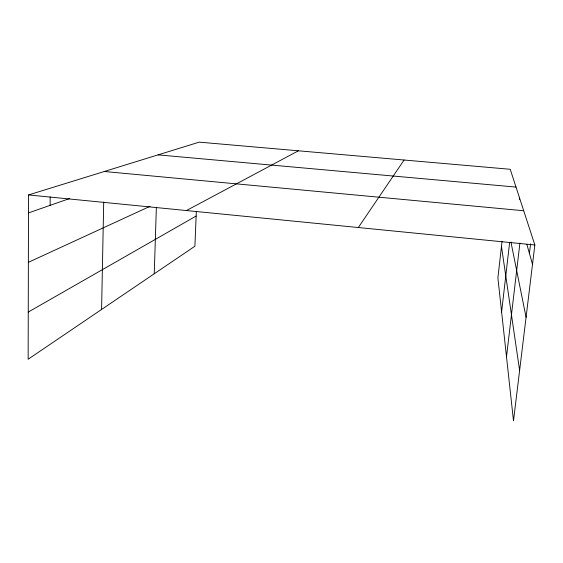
<?xml version="1.0" encoding="UTF-8"?>
<svg xmlns="http://www.w3.org/2000/svg" width="563" height="563" viewBox="0 0 563 563"><rect width="100%" height="100%" fill="white"/><g stroke="black" fill="none" stroke-linecap="round" stroke-linejoin="round"><path stroke-width="0.84" d="M502.055 241.238L497.889 277.932L513.498 420.857L534.85 244.982L510.226 169.28L199.203 142.143L28.516 194.939L28.15 359.229L194.897 246.228L196.325 211.646M50.114 205.354L50.177 196.783M101.586 309.46L103.705 202.018M154.241 273.773L156.359 207.726M501.605 311.972L509.642 242.329M519.346 199.654L519.543 197.93M506.503 356.829L519.916 243.019M529.417 253.406L530.578 243.8M358.321 227.536L404.093 160.019M28.256 312.064L196.142 216.03M186.43 210.541L298.404 150.8M28.368 262.33L150.187 206.234M28.474 212.92L69.742 198.486M158.055 154.874L516.018 187.085M104.31 171.497L523.717 210.752M28.516 194.939L534.85 244.982M526.869 244.419L532.507 264.286M510.937 242.006L526.074 317.265M501.464 246.439L519.614 370.482"/></g></svg>
